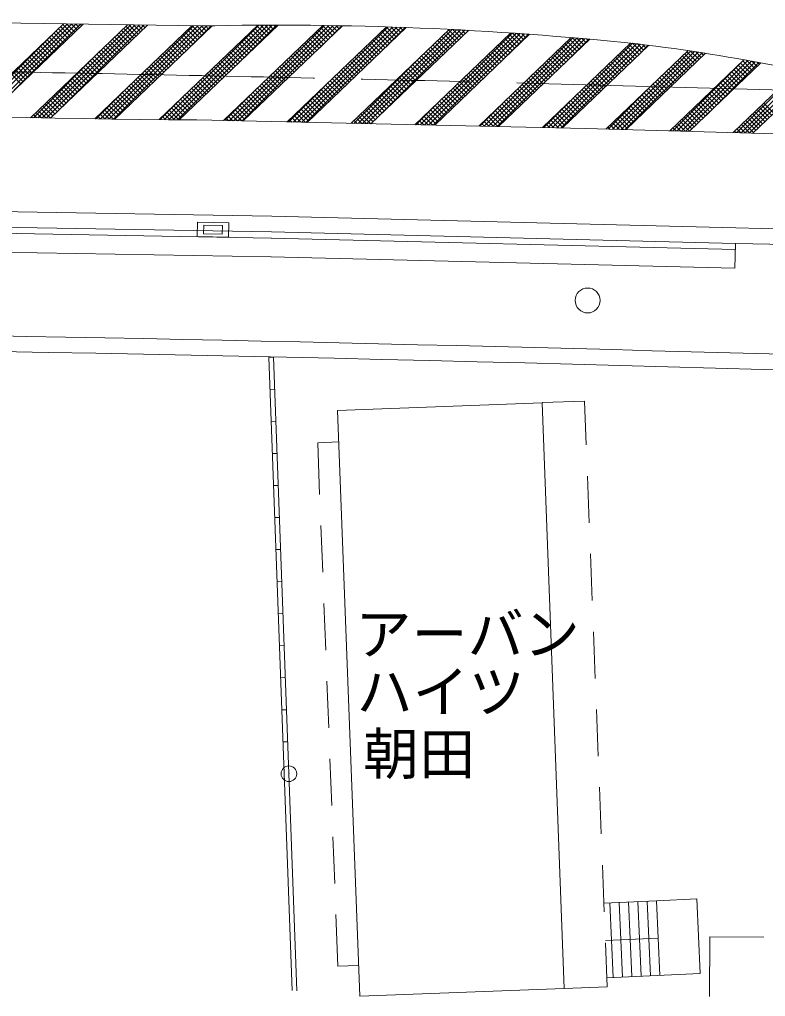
# Model space of a CAD drawing. Units: millimetres, scale not verified. Extents: x 40000 to 680000, y 20000 to 380000.
# Drawn here: x 109413 to 133360, y 249416 to 280786 of the extents above; entities that cross this region are included whole.
import ezdxf
from ezdxf.enums import TextEntityAlignment as Align

# ---------------------------------------------------------------- set-up
doc = ezdxf.new("R2010")
doc.units = ezdxf.units.MM
doc.header["$LTSCALE"] = 1000
doc.header["$PDMODE"] = 32
doc.header["$PDSIZE"] = 500
doc.linetypes.add('CHAIN', pattern=[18.5, 12, -1.5, 3.5, -1.5])
doc.layers.add('M-BGD', color=7, linetype='Continuous', lineweight=13)
doc.layers.add('M-BMK', color=2, linetype='CHAIN', lineweight=13)
doc.styles.add('ＭＳ ゴシック', font='')
doc.styles.get('ＭＳ ゴシック').set_extended_font_data('MS Gothic')

msp = doc.modelspace()

# ---------------------------------------------------------------- linework, layer by layer
at = {"layer": 'M-BGD'}
for p, q in [((102312, 280786), (115245, 280580)), ((110820, 280650), (107716, 277676)), ((107835, 277673), (110629, 280467)), ((107973, 277670), (110951, 280648)), ((108111, 277667), (111090, 280646)), ((108250, 277664), (111230, 280644)), ((111460, 280640), (108352, 277662)), ((109243, 278516), (111369, 280642)), ((112881, 280617), (109768, 277634)), ((109998, 277630), (112984, 280616)), ((110137, 277627), (113124, 280614)), ((110276, 277625), (113263, 280611)), ((113521, 280607), (110406, 277622)), ((110619, 277826), (113402, 280609)), ((110974, 280174), (110655, 280493)), ((111046, 280244), (110728, 280562)), ((111118, 280313), (110800, 280631)), ((111190, 280382), (110924, 280649)), ((111262, 280451), (111067, 280646)), ((111335, 280520), (111211, 280644)), ((111407, 280590), (111355, 280642)), ((114942, 280585), (111828, 277600)), ((112012, 277597), (114999, 280584)), ((112152, 277595), (115138, 280582)), ((112291, 277593), (115279, 280581)), ((112430, 277591), (115423, 280584)), ((115595, 280587), (112469, 277590)), ((113077, 280181), (112758, 280500)), ((113149, 280251), (112830, 280569)), ((113221, 280320), (112924, 280617)), ((113293, 280389), (113068, 280614)), ((113365, 280458), (113211, 280612)), ((113438, 280527), (113355, 280610)), ((113510, 280597), (113499, 280608)), ((117059, 280605), (113895, 277573)), ((114064, 277571), (117098, 280605)), ((114204, 277569), (117240, 280605)), ((114344, 277568), (117382, 280606)), ((114484, 277567), (117524, 280606)), ((117711, 280606), (114539, 277566)), ((115123, 280134), (114805, 280453)), ((115195, 280204), (114877, 280522)), ((114939, 279958), (115567, 280586)), ((115268, 280273), (114956, 280584)), ((115340, 280342), (115100, 280582)), ((115412, 280411), (115243, 280580)), ((115484, 280481), (115382, 280583)), ((115556, 280550), (115521, 280585)), ((119146, 280597), (115959, 277542)), ((116141, 277538), (119199, 280596)), ((116280, 277535), (119339, 280594)), ((116418, 277532), (119478, 280592)), ((116557, 277529), (119617, 280590)), ((119786, 280586), (116595, 277528)), ((116616, 279557), (117665, 280606)), ((117279, 280192), (116960, 280510)), ((117351, 280261), (117033, 280579)), ((117423, 280330), (117148, 280605)), ((117495, 280400), (117289, 280606)), ((117568, 280469), (117430, 280606)), ((117640, 280538), (117572, 280606)), ((121194, 280551), (118009, 277498)), ((118194, 277494), (121249, 280549)), ((118333, 277491), (121386, 280545)), ((118471, 277488), (121523, 280540)), ((118609, 277485), (121660, 280535)), ((121822, 280530), (118645, 277484)), ((119317, 280137), (118999, 280456)), ((119049, 279880), (119756, 280587)), ((119390, 280207), (119071, 280525)), ((119462, 280276), (119144, 280594)), ((119534, 280345), (119284, 280595)), ((119606, 280414), (119428, 280593)), ((119678, 280484), (119572, 280590)), ((119751, 280553), (119716, 280588)), ((123205, 280470), (120058, 277454)), ((120287, 277449), (123303, 280465)), ((120425, 277446), (123437, 280458)), ((120563, 277443), (123572, 280451)), ((121435, 280158), (121116, 280477)), ((121182, 279916), (121796, 280530)), ((121507, 280228), (121189, 280546)), ((121579, 280297), (121329, 280547)), ((121651, 280366), (121475, 280542)), ((121724, 280435), (121622, 280537)), ((121796, 280504), (121769, 280531)), ((123507, 280136), (123188, 280454)), ((123579, 280205), (123320, 280464)), ((123651, 280274), (123469, 280456)), ((123723, 280343), (123618, 280448)), ((110613, 279828), (110294, 280147)), ((110685, 279898), (110366, 280216)), ((110757, 279967), (110439, 280285)), ((110829, 280036), (110511, 280354)), ((110901, 280105), (110583, 280423)), ((112715, 279835), (112397, 280154)), ((112788, 279905), (112469, 280223)), ((112860, 279974), (112542, 280292)), ((112932, 280043), (112614, 280361)), ((113004, 280112), (112686, 280430)), ((114834, 279858), (114516, 280176)), ((114906, 279927), (114588, 280245)), ((114979, 279996), (114660, 280314)), ((115051, 280065), (114733, 280384)), ((116918, 279846), (116599, 280164)), ((116990, 279915), (116672, 280233)), ((117062, 279984), (116744, 280303)), ((117134, 280054), (116816, 280372)), ((117207, 280123), (116888, 280441)), ((119029, 279861), (118710, 280179)), ((119101, 279930), (118782, 280248)), ((119173, 279999), (118855, 280317)), ((119245, 280068), (118927, 280387)), ((123821, 280437), (120694, 277440)), ((121146, 279881), (120828, 280200)), ((120890, 277627), (123706, 280444)), ((121218, 279951), (120900, 280269)), ((121290, 280020), (120972, 280338)), ((121363, 280089), (121044, 280407)), ((125180, 280354), (122107, 277409)), ((122278, 277406), (125223, 280351)), ((122416, 277403), (125356, 280342)), ((122555, 277400), (125488, 280333)), ((122693, 277397), (125620, 280324)), ((125786, 280312), (122743, 277396)), ((123218, 279859), (122900, 280177)), ((123290, 279928), (122972, 280246)), ((123362, 279997), (123044, 280315)), ((123434, 280066), (123116, 280385)), ((123795, 280412), (123768, 280440)), ((127121, 280207), (124157, 277365)), ((124330, 277361), (127171, 280202)), ((124469, 277358), (127302, 280191)), ((124607, 277355), (127432, 280180)), ((124746, 277352), (127562, 280168)), ((127717, 280154), (124793, 277351)), ((124909, 279471), (125752, 280314)), ((125309, 279855), (124991, 280173)), ((125382, 279924), (125063, 280242)), ((125454, 279993), (125135, 280312)), ((125526, 280063), (125238, 280350)), ((125598, 280132), (125390, 280340)), ((125670, 280201), (125542, 280329)), ((125743, 280270), (125694, 280318)), ((127038, 279503), (127691, 280157)), ((127382, 279833), (127064, 280151)), ((127454, 279902), (127153, 280204)), ((127526, 279971), (127307, 280191)), ((127599, 280041), (127462, 280177)), ((127671, 280110), (127617, 280163)), ((110324, 279551), (110005, 279870)), ((110396, 279621), (110078, 279939)), ((110468, 279690), (110150, 280008)), ((110540, 279759), (110222, 280077)), ((112427, 279559), (112108, 279877)), ((112499, 279628), (112181, 279946)), ((112571, 279697), (112253, 280015)), ((112643, 279766), (112325, 280084)), ((114473, 279512), (114155, 279830)), ((114545, 279581), (114227, 279899)), ((114618, 279650), (114299, 279968)), ((114690, 279719), (114372, 280037)), ((114762, 279788), (114444, 280107)), ((116629, 279569), (116311, 279887)), ((116701, 279638), (116383, 279957)), ((116773, 279708), (116455, 280026)), ((116845, 279777), (116527, 280095)), ((118667, 279515), (118349, 279833)), ((118740, 279584), (118421, 279902)), ((118812, 279653), (118494, 279971)), ((118884, 279722), (118566, 280040)), ((118956, 279791), (118638, 280110)), ((120785, 279535), (120467, 279854)), ((120857, 279605), (120539, 279923)), ((120929, 279674), (120611, 279992)), ((121001, 279743), (120683, 280061)), ((121074, 279812), (120755, 280131)), ((122857, 279513), (122538, 279831)), ((122929, 279582), (122611, 279900)), ((123001, 279651), (122683, 279969)), ((123073, 279720), (122755, 280039)), ((123146, 279790), (122827, 280108)), ((124948, 279509), (124630, 279827)), ((125020, 279578), (124702, 279896)), ((125093, 279647), (124774, 279966)), ((125165, 279716), (124847, 280035)), ((125237, 279786), (124919, 280104)), ((129031, 280028), (126206, 277321)), ((126387, 277317), (129092, 280022)), ((126525, 277314), (129220, 280009)), ((126663, 277311), (129347, 279994)), ((127093, 279556), (126775, 279874)), ((126802, 277308), (129472, 279978)), ((129611, 279961), (126842, 277307)), ((127165, 279625), (126847, 279944)), ((127238, 279695), (126919, 280013)), ((127310, 279764), (126992, 280082)), ((129161, 279529), (128842, 279847)), ((129233, 279598), (128915, 279917)), ((129305, 279668), (128987, 279986)), ((129377, 279737), (129092, 280022)), ((129449, 279806), (129250, 280005)), ((129258, 279623), (129598, 279963)), ((129522, 279875), (129411, 279986)), ((129594, 279944), (129572, 279966)), ((109963, 279205), (109644, 279524)), ((110035, 279275), (109717, 279593)), ((110107, 279344), (109789, 279662)), ((109859, 277632), (112004, 279777)), ((110179, 279413), (109861, 279731)), ((110251, 279482), (109933, 279801)), ((112066, 279212), (111747, 279531)), ((112138, 279282), (111819, 279600)), ((112210, 279351), (111892, 279669)), ((112282, 279420), (111964, 279738)), ((112354, 279489), (112036, 279808)), ((114184, 279235), (113866, 279553)), ((114257, 279304), (113938, 279622)), ((114329, 279373), (114011, 279691)), ((114401, 279442), (114083, 279761)), ((116268, 279223), (115949, 279541)), ((116340, 279292), (116022, 279611)), ((116412, 279362), (116094, 279680)), ((116484, 279431), (116166, 279749)), ((116557, 279500), (116238, 279818)), ((118379, 279238), (118060, 279556)), ((118451, 279307), (118133, 279625)), ((118523, 279376), (118205, 279694)), ((118595, 279445), (118277, 279764)), ((120424, 279189), (120105, 279508)), ((120148, 277452), (122275, 279578)), ((120496, 279259), (120178, 279577)), ((120568, 279328), (120250, 279646)), ((120640, 279397), (120322, 279715)), ((120713, 279466), (120394, 279784)), ((122568, 279236), (122250, 279554)), ((122640, 279305), (122322, 279623)), ((122712, 279374), (122394, 279693)), ((122785, 279444), (122466, 279762)), ((124659, 279232), (124341, 279550)), ((124732, 279301), (124413, 279620)), ((124804, 279370), (124486, 279689)), ((124876, 279440), (124558, 279758)), ((126732, 279210), (126414, 279528)), ((126804, 279279), (126486, 279598)), ((126877, 279349), (126558, 279667)), ((126949, 279418), (126631, 279736)), ((127021, 279487), (126703, 279805)), ((130875, 279787), (128251, 277272)), ((128448, 277267), (130956, 279775)), ((128872, 279252), (128553, 279571)), ((128585, 277263), (131079, 279756)), ((128944, 279322), (128626, 279640)), ((129016, 279391), (128698, 279709)), ((128723, 277259), (131201, 279737)), ((129088, 279460), (128770, 279778)), ((128860, 277255), (131324, 279718)), ((131435, 279701), (128883, 277254)), ((130938, 279224), (130620, 279542)), ((131010, 279293), (130692, 279612)), ((131082, 279362), (130764, 279681)), ((131154, 279432), (130836, 279750)), ((131227, 279501), (130952, 279775)), ((131299, 279570), (131119, 279750)), ((131371, 279639), (131286, 279724)), ((109674, 278929), (109355, 279247)), ((109746, 278998), (109428, 279316)), ((109818, 279067), (109500, 279385)), ((109890, 279136), (109572, 279455)), ((111777, 278936), (111458, 279254)), ((111849, 279005), (111531, 279323)), ((111921, 279074), (111603, 279392)), ((111993, 279143), (111675, 279462)), ((113823, 278889), (113505, 279207)), ((113896, 278958), (113577, 279276)), ((113968, 279027), (113649, 279345)), ((114040, 279096), (113722, 279415)), ((114112, 279166), (113794, 279484)), ((115907, 278877), (115588, 279195)), ((115979, 278946), (115661, 279265)), ((116051, 279015), (115733, 279334)), ((116123, 279085), (115805, 279403)), ((116196, 279154), (115877, 279472)), ((118018, 278892), (117699, 279210)), ((118090, 278961), (117772, 279279)), ((118162, 279030), (117844, 279348)), ((118234, 279099), (117916, 279418)), ((118306, 279169), (117988, 279487)), ((120135, 278913), (119817, 279231)), ((120207, 278982), (119889, 279300)), ((120279, 279051), (119961, 279369)), ((120352, 279120), (120033, 279438)), ((122207, 278890), (121889, 279208)), ((122279, 278959), (121961, 279277)), ((122351, 279028), (122033, 279347)), ((122423, 279098), (122105, 279416)), ((122496, 279167), (122177, 279485)), ((124298, 278886), (123980, 279204)), ((124371, 278955), (124052, 279273)), ((124443, 279024), (124124, 279343)), ((124515, 279094), (124197, 279412)), ((124587, 279163), (124269, 279481)), ((126443, 278933), (126125, 279252)), ((126516, 279003), (126197, 279321)), ((126588, 279072), (126269, 279390)), ((126660, 279141), (126342, 279459)), ((128511, 278906), (128192, 279225)), ((128583, 278975), (128265, 279294)), ((128655, 279045), (128337, 279363)), ((128727, 279114), (128409, 279432)), ((128800, 279183), (128481, 279501)), ((130577, 278878), (130258, 279196)), ((132664, 279493), (130287, 277215)), ((130649, 278947), (130331, 279265)), ((130390, 277212), (132670, 279492)), ((130721, 279016), (130403, 279335)), ((130793, 279086), (130475, 279404)), ((130527, 277208), (132789, 279470)), ((130866, 279155), (130547, 279473)), ((130665, 277204), (132909, 279448)), ((130802, 277200), (133028, 279426)), ((133209, 279392), (130918, 277197)), ((131451, 277708), (133147, 279404)), ((132729, 278933), (132411, 279251)), ((132802, 279002), (132483, 279320)), ((132874, 279071), (132556, 279389)), ((132946, 279140), (132628, 279459)), ((133018, 279210), (132751, 279477)), ((133090, 279279), (132924, 279446)), ((133163, 279348), (133097, 279413)), ((109457, 278721), (109139, 279039)), ((109529, 278790), (109211, 279108)), ((109602, 278859), (109283, 279178)), ((111416, 278590), (111097, 278908)), ((111488, 278659), (111170, 278977)), ((111560, 278728), (111242, 279046)), ((111632, 278797), (111314, 279116)), ((111704, 278866), (111386, 279185)), ((113534, 278612), (113216, 278930)), ((113607, 278681), (113288, 278999)), ((113679, 278750), (113361, 279069)), ((113751, 278820), (113433, 279138)), ((115618, 278600), (115300, 278918)), ((115690, 278669), (115372, 278988)), ((115762, 278739), (115444, 279057)), ((115834, 278808), (115516, 279126)), ((117729, 278615), (117410, 278933)), ((117801, 278684), (117483, 279002)), ((117873, 278753), (117555, 279072)), ((117945, 278822), (117627, 279141)), ((119774, 278567), (119456, 278885)), ((119846, 278636), (119528, 278954)), ((119918, 278705), (119600, 279023)), ((119990, 278774), (119672, 279092)), ((120063, 278843), (119744, 279162)), ((121918, 278613), (121600, 278931)), ((121990, 278682), (121672, 279001)), ((122062, 278751), (121744, 279070)), ((122135, 278821), (121816, 279139)), ((124009, 278609), (123691, 278927)), ((124082, 278678), (123763, 278997)), ((124154, 278748), (123836, 279066)), ((124226, 278817), (123908, 279135)), ((126082, 278587), (125764, 278906)), ((126154, 278656), (125836, 278975)), ((126227, 278726), (125908, 279044)), ((126299, 278795), (125981, 279113)), ((126371, 278864), (126053, 279182)), ((128222, 278629), (127904, 278948)), ((128294, 278699), (127976, 279017)), ((128366, 278768), (128048, 279086)), ((128438, 278837), (128120, 279155)), ((130288, 278601), (129970, 278919)), ((130360, 278670), (130042, 278989)), ((130432, 278740), (130114, 279058)), ((130505, 278809), (130186, 279127)), ((132368, 278587), (132050, 278905)), ((132441, 278656), (132122, 278974)), ((132513, 278725), (132194, 279043)), ((132585, 278794), (132267, 279113)), ((134404, 279153), (132322, 277157)), ((132657, 278863), (132339, 279182)), ((132438, 277154), (134431, 279147)), ((132576, 277150), (134548, 279122)), ((132713, 277146), (134664, 279097)), ((132851, 277143), (134780, 279072)), ((134935, 279038), (132954, 277140)), ((111127, 278313), (110809, 278631)), ((111199, 278382), (110881, 278700)), ((111271, 278451), (110953, 278769)), ((111343, 278520), (111025, 278839)), ((111873, 277599), (112925, 278651)), ((113173, 278266), (112855, 278584)), ((113246, 278335), (112927, 278653)), ((113318, 278404), (113000, 278723)), ((113390, 278473), (113072, 278792)), ((113462, 278543), (113144, 278861)), ((115257, 278254), (114939, 278572)), ((115329, 278323), (115011, 278642)), ((115401, 278393), (115083, 278711)), ((115473, 278462), (115155, 278780)), ((115546, 278531), (115227, 278849)), ((116003, 277541), (117034, 278573)), ((117368, 278269), (117049, 278587)), ((117440, 278338), (117122, 278656)), ((117512, 278407), (117194, 278726)), ((117584, 278476), (117266, 278795)), ((117657, 278546), (117338, 278864)), ((118056, 277497), (119167, 278608)), ((119485, 278290), (119167, 278608)), ((119557, 278359), (119239, 278677)), ((119629, 278428), (119311, 278746)), ((119702, 278497), (119383, 278816)), ((121557, 278267), (121239, 278585)), ((121629, 278336), (121311, 278654)), ((121701, 278405), (121383, 278724)), ((121774, 278475), (121455, 278793)), ((121846, 278544), (121527, 278862)), ((123648, 278263), (123330, 278581)), ((123721, 278332), (123402, 278651)), ((123793, 278402), (123475, 278720)), ((123865, 278471), (123547, 278789)), ((123937, 278540), (123619, 278858)), ((125793, 278310), (125475, 278629)), ((125866, 278380), (125547, 278698)), ((125938, 278449), (125620, 278767)), ((126010, 278518), (125692, 278836)), ((127861, 278283), (127542, 278602)), ((127933, 278353), (127615, 278671)), ((128005, 278422), (127687, 278740)), ((128077, 278491), (127759, 278809)), ((128150, 278560), (127831, 278878)), ((128310, 277270), (129713, 278674)), ((129927, 278255), (129609, 278573)), ((129999, 278324), (129681, 278643)), ((130071, 278394), (129753, 278712)), ((130143, 278463), (129825, 278781)), ((130216, 278532), (129897, 278850)), ((132079, 278310), (131761, 278628)), ((132152, 278379), (131833, 278697)), ((132224, 278448), (131906, 278767)), ((132296, 278517), (131978, 278836)), ((110766, 277967), (110447, 278285)), ((110838, 278036), (110520, 278354)), ((110910, 278105), (110592, 278423)), ((110982, 278174), (110664, 278493)), ((111055, 278244), (110736, 278562)), ((112885, 277989), (112566, 278307)), ((112957, 278058), (112638, 278376)), ((113029, 278127), (112711, 278446)), ((113101, 278197), (112783, 278515)), ((114968, 277977), (114650, 278296)), ((115040, 278047), (114722, 278365)), ((115112, 278116), (114794, 278434)), ((115185, 278185), (114866, 278503)), ((117079, 277992), (116761, 278310)), ((117151, 278061), (116833, 278379)), ((117223, 278130), (116905, 278449)), ((117295, 278200), (116977, 278518)), ((119124, 277944), (118806, 278262)), ((119196, 278013), (118878, 278331)), ((119268, 278082), (118950, 278400)), ((119341, 278151), (119022, 278470)), ((119413, 278220), (119095, 278539)), ((121268, 277990), (120950, 278308)), ((121340, 278059), (121022, 278378)), ((121412, 278129), (121094, 278447)), ((121485, 278198), (121166, 278516)), ((123360, 277986), (123041, 278305)), ((123432, 278055), (123114, 278374)), ((123504, 278125), (123186, 278443)), ((123576, 278194), (123258, 278512)), ((125432, 277964), (125114, 278283)), ((125505, 278034), (125186, 278352)), ((125577, 278103), (125258, 278421)), ((125649, 278172), (125331, 278490)), ((125721, 278241), (125403, 278559)), ((126248, 277320), (127243, 278315)), ((127500, 277937), (127181, 278256)), ((127572, 278007), (127254, 278325)), ((127644, 278076), (127326, 278394)), ((127716, 278145), (127398, 278463)), ((127789, 278214), (127470, 278532)), ((129638, 277978), (129320, 278297)), ((129710, 278048), (129392, 278366)), ((129782, 278117), (129464, 278435)), ((129855, 278186), (129536, 278504)), ((131718, 277964), (131400, 278282)), ((131791, 278033), (131472, 278351)), ((131863, 278102), (131545, 278420)), ((131935, 278171), (131617, 278490)), ((132007, 278241), (131689, 278559)), ((110403, 277622), (110086, 277939)), ((110477, 277690), (110159, 278008)), ((110549, 277759), (110231, 278077)), ((110621, 277828), (110303, 278147)), ((110693, 277898), (110375, 278216)), ((112523, 277643), (112205, 277961)), ((112596, 277712), (112277, 278030)), ((112668, 277781), (112350, 278100)), ((112740, 277851), (112422, 278169)), ((112812, 277920), (112494, 278238)), ((113924, 277572), (114601, 278249)), ((114607, 277631), (114289, 277950)), ((114679, 277700), (114361, 278019)), ((114751, 277770), (114433, 278088)), ((114824, 277839), (114505, 278157)), ((114896, 277908), (114577, 278226)), ((116718, 277646), (116399, 277964)), ((116790, 277715), (116472, 278033)), ((116862, 277784), (116544, 278103)), ((116934, 277854), (116616, 278172)), ((117007, 277923), (116688, 278241)), ((118835, 277667), (118517, 277985)), ((118907, 277736), (118589, 278054)), ((118980, 277805), (118661, 278123)), ((119052, 277874), (118733, 278193)), ((120907, 277644), (120589, 277962)), ((120979, 277713), (120661, 278032)), ((121051, 277783), (120733, 278101)), ((121124, 277852), (120805, 278170)), ((121196, 277921), (120878, 278239)), ((122139, 277409), (122894, 278163)), ((122999, 277640), (122680, 277958)), ((123071, 277709), (122752, 278028)), ((123143, 277779), (122825, 278097)), ((123215, 277848), (122897, 278166)), ((123287, 277917), (122969, 278235)), ((124192, 277364), (125023, 278195)), ((125143, 277688), (124825, 278006)), ((125216, 277757), (124897, 278075)), ((125288, 277826), (124970, 278144)), ((125360, 277895), (125042, 278213)), ((127211, 277661), (126893, 277979)), ((127283, 277730), (126965, 278048)), ((127355, 277799), (127037, 278117)), ((127427, 277868), (127109, 278186)), ((129277, 277632), (128959, 277951)), ((129349, 277701), (129031, 278020)), ((129421, 277771), (129103, 278089)), ((129494, 277840), (129175, 278158)), ((129566, 277909), (129248, 278227)), ((131430, 277687), (131111, 278005)), ((131502, 277756), (131184, 278074)), ((131574, 277825), (131256, 278144)), ((131646, 277895), (131328, 278213)), ((133482, 277646), (133164, 277964)), ((133555, 277715), (133236, 278033)), ((133627, 277784), (133309, 278103)), ((109827, 277633), (109798, 277662)), ((109971, 277630), (109870, 277731)), ((110115, 277628), (109942, 277801)), ((110259, 277625), (110014, 277870)), ((112004, 277597), (111916, 277684)), ((112147, 277595), (111989, 277754)), ((112291, 277593), (112061, 277823)), ((112434, 277591), (112133, 277892)), ((114102, 277570), (114000, 277673)), ((114245, 277569), (114072, 277742)), ((114388, 277567), (114144, 277811)), ((114531, 277566), (114216, 277880)), ((116262, 277536), (116111, 277687)), ((116407, 277533), (116183, 277757)), ((116551, 277529), (116255, 277826)), ((116646, 277577), (116327, 277895)), ((118303, 277492), (118156, 277639)), ((118448, 277488), (118228, 277708)), ((118592, 277485), (118300, 277777)), ((118691, 277528), (118372, 277847)), ((118763, 277598), (118445, 277916)), ((120542, 277443), (120300, 277686)), ((120687, 277440), (120372, 277755)), ((120763, 277506), (120444, 277824)), ((120835, 277575), (120517, 277893)), ((122676, 277397), (122391, 277682)), ((122782, 277433), (122464, 277751)), ((122854, 277502), (122536, 277820)), ((122926, 277571), (122608, 277889)), ((124772, 277352), (124464, 277660)), ((124855, 277411), (124536, 277729)), ((124927, 277480), (124609, 277798)), ((124999, 277549), (124681, 277867)), ((125071, 277618), (124753, 277937)), ((126850, 277314), (126532, 277633)), ((126922, 277384), (126604, 277702)), ((126994, 277453), (126676, 277771)), ((127066, 277522), (126748, 277840)), ((127139, 277591), (126820, 277910)), ((128988, 277355), (128670, 277674)), ((129060, 277425), (128742, 277743)), ((129133, 277494), (128814, 277812)), ((129205, 277563), (128886, 277881)), ((131069, 277341), (130750, 277659)), ((131141, 277410), (130822, 277728)), ((131213, 277479), (130895, 277798)), ((131285, 277549), (130967, 277867)), ((131357, 277618), (131039, 277936)), ((133194, 277369), (132875, 277687)), ((133266, 277438), (132948, 277757)), ((133338, 277508), (133020, 277826)), ((133410, 277577), (133092, 277895)), ((111860, 277599), (111844, 277615)), ((113959, 277572), (113928, 277604)), ((115109, 277561), (127579, 277291)), ((115973, 277542), (115966, 277549)), ((116118, 277539), (116038, 277618)), ((118014, 277498), (118011, 277501)), ((118159, 277495), (118084, 277570)), ((120109, 277453), (120083, 277478)), ((120253, 277449), (120155, 277547)), ((120398, 277446), (120228, 277616)), ((122242, 277406), (122175, 277474)), ((122387, 277403), (122247, 277543)), ((122531, 277400), (122319, 277612)), ((124194, 277364), (124175, 277383)), ((124339, 277361), (124248, 277452)), ((124483, 277358), (124320, 277521)), ((124628, 277355), (124392, 277591)), ((126279, 277319), (126243, 277356)), ((126424, 277316), (126315, 277425)), ((126569, 277313), (126387, 277494)), ((126713, 277310), (126459, 277564)), ((128368, 277269), (128309, 277328)), ((128513, 277265), (128381, 277397)), ((128659, 277261), (128453, 277466)), ((128804, 277257), (128525, 277535)), ((128916, 277286), (128598, 277604)), ((130493, 277209), (130389, 277313)), ((130639, 277205), (130461, 277382)), ((130784, 277201), (130534, 277452)), ((130924, 277202), (130606, 277521)), ((130996, 277272), (130678, 277590)), ((132709, 277147), (132514, 277341)), ((132855, 277142), (132586, 277411)), ((132977, 277162), (132659, 277480)), ((133049, 277231), (132731, 277549)), ((133121, 277300), (132803, 277618)), ((127579, 277291), (147641, 276726)), ((130348, 277213), (130317, 277244)), ((132418, 277155), (132370, 277203)), ((132564, 277151), (132442, 277272)), ((104826, 274689), (117512, 274469)), ((104818, 274189), (117501, 273969)), ((117512, 274469), (132412, 274097)), ((104815, 273989), (117498, 273769)), ((117501, 273969), (132400, 273598)), ((138416, 273954), (132412, 274097)), ((117496, 273769), (132395, 273398)), ((132380, 272798), (132400, 273598)), ((138401, 273454), (132400, 273598)), ((104804, 273389), (117487, 273169)), ((117481, 273169), (132380, 272798)), ((117417, 269937), (117567, 269942)), ((118166, 249604), (117417, 269937)), ((118317, 249602), (117567, 269942)), ((117455, 268908), (117605, 268914)), ((126188, 268485), (127554, 268532)), ((127554, 268532), (127608, 267124)), ((126189, 268481), (119623, 268233)), ((119623, 268233), (120333, 249427)), ((126899, 249674), (126189, 268481)), ((117493, 267879), (117643, 267885)), ((118984, 267197), (119662, 267222)), ((119048, 265536), (118984, 267197)), ((117531, 266850), (117681, 266856)), ((127647, 266124), (127704, 264625)), ((117569, 265821), (117719, 265827)), ((117607, 264793), (117756, 264798)), ((119145, 263038), (119087, 264537)), ((117644, 263764), (117794, 263769)), ((127743, 263626), (127800, 262127)), ((117682, 262735), (117832, 262740)), ((119242, 260540), (119184, 262039)), ((117720, 261706), (117870, 261711)), ((127839, 261128), (127896, 259629)), ((117758, 260677), (117908, 260683)), ((117796, 259648), (117946, 259654)), ((119338, 258042), (119280, 259541)), ((117834, 258619), (117984, 258625)), ((127935, 258630), (127992, 257131)), ((117872, 257590), (118022, 257596)), ((119435, 255544), (119377, 257042)), ((128031, 256132), (128088, 254633)), ((119532, 253045), (119474, 254544)), ((128127, 253633), (128184, 252135)), ((129860, 252491), (131158, 252549)), ((131158, 252549), (131266, 250152)), ((129860, 252491), (128174, 252415)), ((128469, 250026), (128361, 252424)), ((128768, 250039), (128661, 252437)), ((129068, 250053), (128961, 252450)), ((129368, 250066), (129260, 252464)), ((129667, 250080), (129560, 252477)), ((129860, 252491), (129967, 250094)), ((119634, 250385), (119570, 252046)), ((129913, 251292), (128220, 251216)), ((131571, 251326), (131567, 249416)), ((133306, 251323), (131571, 251326)), ((133309, 251323), (131576, 251326)), ((128223, 251135), (128277, 249726)), ((119634, 250385), (120296, 250410)), ((128266, 250017), (131266, 250151)), ((126899, 249674), (128277, 249726)), ((120333, 249427), (126899, 249674))]:
    msp.add_line(p, q, dxfattribs=at)
for points in [[(115120, 273821), (116120, 273799), (116129, 274259), (115129, 274280)], [(115322, 273909), (115922, 273896), (115927, 274171), (115327, 274184)]]:
    msp.add_lwpolyline(points, close=True, dxfattribs=at)
msp.add_circle((127651, 271765), 400, dxfattribs=at)
for centre, radius, start, end in [((117680, 168917), 111689, 84.04742, 91.24922), ((122126, 220950), 59484, 74.07239, 83.10891), ((120034, 831184), 553645, 266.47704, 269.4903), ((67207, -2020495), 2291500, 87.62071, 89.62958), ((67207, -2020495), 2291000, 87.54346, 89.9932)]:
    msp.add_arc(centre, radius, start, end, dxfattribs=at)
msp.add_point((118060, 256567), dxfattribs=at)
at = {"layer": 'M-BMK'}
msp.add_arc((67267, -2020515), 2300000, 87.79247, 89.06249, dxfattribs=at)

# ---------------------------------------------------------------- texts
at = {"layer": 'M-BGD', "style": 'ＭＳ ゴシック'}
for s, p in [('アーバン', (123796, 260001)), ('ハイツ', (122932, 258148)), ('朝田', (122239, 256150))]:
    msp.add_text(s, height=1320, dxfattribs=at).set_placement(p, align=Align.BOTTOM_CENTER)

doc.saveas('drawing.dxf')
